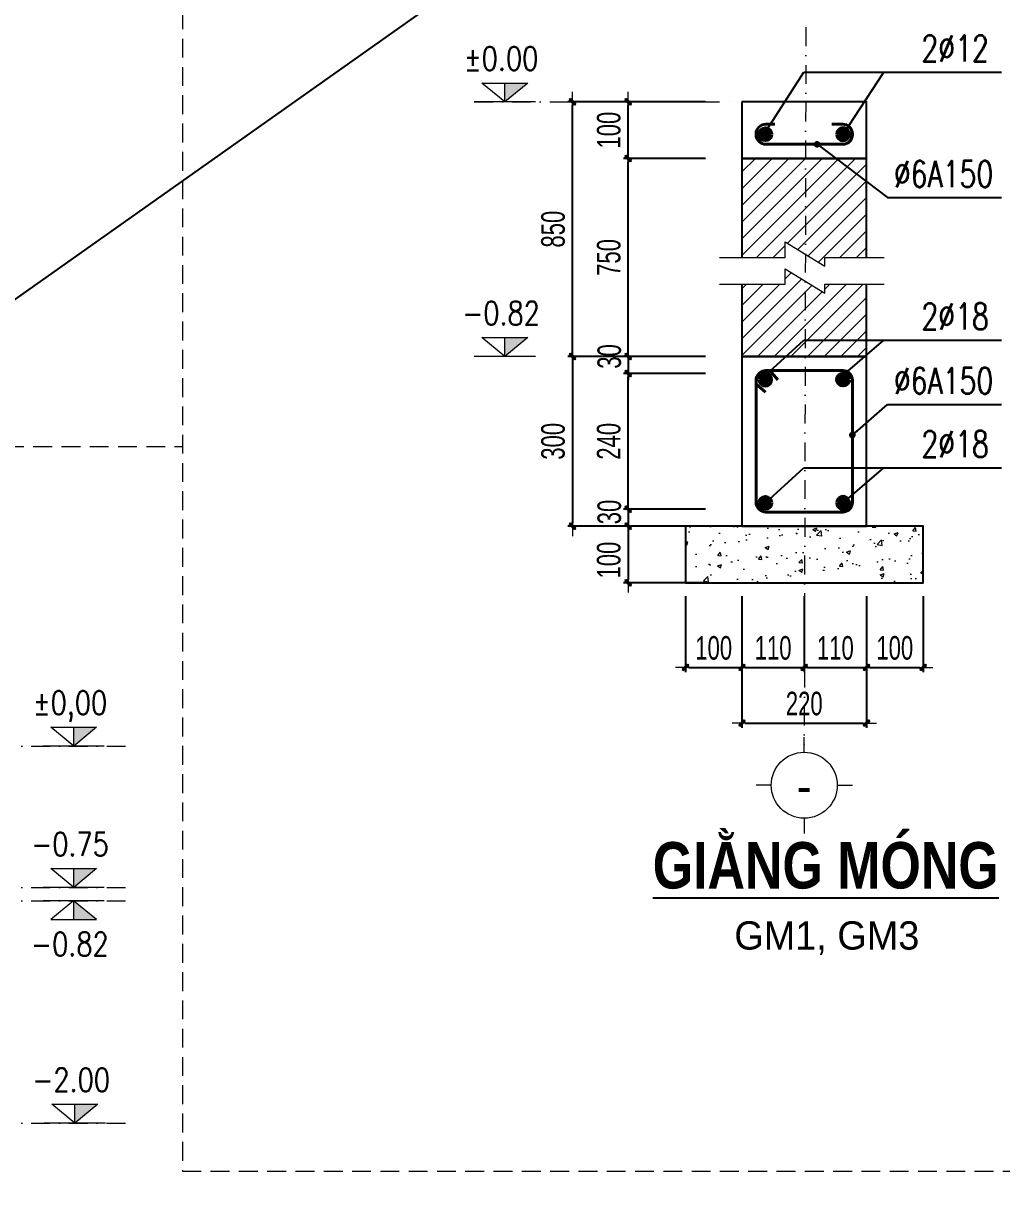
# Model space of a CAD drawing. Header units: millimetres. Extents: x -295047 to 304185, y -728047 to -308748.
# Drawn here: x -134106 to -128922, y -332895 to -326643 of the extents above; entities that cross this region are included whole.
import ezdxf
from ezdxf.enums import TextEntityAlignment as Align

# ---------------------------------------------------------------- set-up
doc = ezdxf.new("R2010")
doc.units = ezdxf.units.MM
doc.header["$MEASUREMENT"] = 0
doc.header["$PDMODE"] = 32
doc.linetypes.add('DASHDOT', pattern=[1, 0.5, -0.25, 0, -0.25])
doc.linetypes.add('HIDDEN', pattern=[0.375, 0.25, -0.125])
doc.layers.get('Defpoints').update_dxf_attribs({"color": 1})
doc.layers.add('KCS_Plotter', color=11, linetype='Continuous', plot=False)
for name, color, linetype, lineweight in [('LC Dim', 8, 'Continuous', 18), ('LC Hatch', 252, 'Continuous', 9), ('LC ISO', 153, 'Continuous', 13), ('LC MANH DUT', 35, 'HIDDEN', 5), ('LC Net dam2', 6, 'Continuous', 40), ('LC Net dam3', 1, 'Continuous', 60), ('LC Net manh', 219, 'Continuous', 5), ('LC Net thay', 7, 'Continuous', 25), ('LC Net truc', 79, 'DASHDOT', 13), ('LC Text1', 3, 'Continuous', 20), ('LC Text2', 7, 'Continuous', 25)]:
    doc.layers.add(name, color=color, linetype=linetype, lineweight=lineweight)
doc.styles.add('HOATBIF', font='hoatbif.shx', dxfattribs={"width": 0.7})
doc.styles.add('LC 1', font='VHAVANB.TTF')
doc.styles.add('LC 3', font='vnsimli.shx', dxfattribs={"width": 0.75})
doc.styles.add('LC3', font='VHARIALB.TTF', dxfattribs={"width": 0.8})
doc.styles.add('T1', font='Vnsimli.shx', dxfattribs={"width": 0.8})
doc.dimstyles.new('1-100(1-50)', dxfattribs={"dimscale": 50, "dimtxt": 2.5, "dimasz": 0.35, "dimexe": 0.5, "dimexo": 0, "dimgap": 0.8, "dimtad": 1, "dimdec": 0, "dimzin": 0, "dimdsep": 46, "dimtxsty": 'HOATBIF', "dimblk1": 'DOT', "dimblk2": 'DOT', "dimsah": 1, "dimcen": -1, "dimdle": 1, "dimclrd": 256, "dimclre": 256, "dimclrt": 4, "dimadec": 3, "dimazin": 2, "dimtfac": 0.333333, "dimtdec": 0, "dimtix": 1, "dimtmove": 2, "dimatfit": 3, "dimldrblk": 'DOT', "dimfxl": 1, "dimtvp": 0.833333, "dimtolj": 1, "dimtzin": 0, "dimarcsym": 0})

# ---------------------------------------------------------------- blocks, each defined once
blk = doc.blocks.new('theptron1')
at = {"layer": 'LC Net dam3'}
for p, q in [((-0.5, 0), (0.5, 0)), ((-0.35, 0.35), (0.35, -0.35)), ((0.35, 0.35), (-0.35, -0.35)), ((0, 0.5), (0, -0.5))]:
    blk.add_line(p, q, dxfattribs=at)
blk.add_circle((0, 0), 0.5, dxfattribs=at)
blk = doc.blocks.new('DOT')
at = {"layer": 'LC Dim'}
blk.add_line((-3, 0), (3, 0), dxfattribs=at)
at = {"layer": 'LC Dim', "color": 4}
blk.add_line((-1, -1), (1, 1), dxfattribs=at)
blk.add_lwpolyline([(0.5, 1), (-1, -0.5), (-0.5, -1), (1, 0.5)], close=True, dxfattribs=at)
blk = doc.blocks.new('*D21')
at = {"layer": 'Defpoints', "color": 0, "ltscale": 2, "transparency": 16777216}
for p in [(-130297.6, -329680.5), (-129967.6, -329680.5), (-129967.6, -330057.2)]:
    blk.add_point(p, dxfattribs=at)
at = {"layer": 'LC Dim', "lineweight": -2, "ltscale": 2, "transparency": 16777216}
for p, q in [((-130297.6, -329680.5), (-130297.6, -330082.2)), ((-129967.6, -329680.5), (-129967.6, -330082.2)), ((-130280.1, -330057.2), (-129985.1, -330057.2))]:
    blk.add_line(p, q, dxfattribs=at)
at = {"layer": 'LC Dim', "lineweight": -2, "ltscale": 2, "transparency": 16777216, "xscale": 17.5, "yscale": 17.5, "zscale": 17.5, "rotation": 180}
blk.add_blockref('DOT', (-130297.6, -330057.2), dxfattribs=at)
at = {"layer": 'LC Dim', "lineweight": -2, "ltscale": 2, "transparency": 16777216, "xscale": 17.5, "yscale": 17.5, "zscale": 17.5}
blk.add_blockref('DOT', (-129967.6, -330057.2), dxfattribs=at)
at = {"layer": 'LC Dim', "color": 4, "ltscale": 2, "transparency": 16777216, "insert": (-130132.6, -329954.7), "char_height": 125, "attachment_point": 5, "style": 'HOATBIF'}
blk.add_mtext('\\A1;110', dxfattribs=at)
blk = doc.blocks.new('_Dot')
at = {"color": 0, "linetype": 'ByBlock', "lineweight": -2}
blk.add_line((-0.5, 0), (-1, 0), dxfattribs=at)
at = {"color": 0, "linetype": 'ByBlock', "const_width": 0.5}
blk.add_lwpolyline([(-0.25, 0, 1), (0.25, 0, 1)], format="xyb", close=True, dxfattribs=at)
blk = doc.blocks.new('*D22')
at = {"layer": 'Defpoints', "color": 0, "ltscale": 2, "transparency": 16777216}
for p in [(-129967.6, -329680.5), (-129637.6, -329680.5), (-129637.6, -330057.2)]:
    blk.add_point(p, dxfattribs=at)
at = {"layer": 'LC Dim', "lineweight": -2, "ltscale": 2, "transparency": 16777216}
for p, q in [((-129967.6, -329680.5), (-129967.6, -330082.2)), ((-129637.6, -329680.5), (-129637.6, -330082.2)), ((-129950.1, -330057.2), (-129655.1, -330057.2))]:
    blk.add_line(p, q, dxfattribs=at)
at = {"layer": 'LC Dim', "lineweight": -2, "ltscale": 2, "transparency": 16777216, "xscale": 17.5, "yscale": 17.5, "zscale": 17.5, "rotation": 180}
blk.add_blockref('DOT', (-129967.6, -330057.2), dxfattribs=at)
at = {"layer": 'LC Dim', "lineweight": -2, "ltscale": 2, "transparency": 16777216, "xscale": 17.5, "yscale": 17.5, "zscale": 17.5}
blk.add_blockref('DOT', (-129637.6, -330057.2), dxfattribs=at)
at = {"layer": 'LC Dim', "color": 4, "ltscale": 2, "transparency": 16777216, "insert": (-129802.6, -329954.7), "char_height": 125, "attachment_point": 5, "style": 'HOATBIF'}
blk.add_mtext('\\A1;110', dxfattribs=at)
blk = doc.blocks.new('*D23')
at = {"layer": 'Defpoints', "color": 0, "ltscale": 2, "transparency": 16777216}
for p in [(-130297.6, -329680.5), (-129637.6, -329680.5), (-129637.6, -330352.4)]:
    blk.add_point(p, dxfattribs=at)
at = {"layer": 'LC Dim', "lineweight": -2, "ltscale": 2, "transparency": 16777216}
for p, q in [((-130297.6, -329680.5), (-130297.6, -330377.4)), ((-129637.6, -329680.5), (-129637.6, -330377.4)), ((-130280.1, -330352.4), (-129655.1, -330352.4))]:
    blk.add_line(p, q, dxfattribs=at)
at = {"layer": 'LC Dim', "lineweight": -2, "ltscale": 2, "transparency": 16777216, "xscale": 17.5, "yscale": 17.5, "zscale": 17.5, "rotation": 180}
blk.add_blockref('DOT', (-130297.6, -330352.4), dxfattribs=at)
at = {"layer": 'LC Dim', "lineweight": -2, "ltscale": 2, "transparency": 16777216, "xscale": 17.5, "yscale": 17.5, "zscale": 17.5}
blk.add_blockref('DOT', (-129637.6, -330352.4), dxfattribs=at)
at = {"layer": 'LC Dim', "color": 4, "ltscale": 2, "transparency": 16777216, "insert": (-129967.6, -330249.9), "char_height": 125, "attachment_point": 5, "style": 'HOATBIF'}
blk.add_mtext('\\A1;220', dxfattribs=at)
blk = doc.blocks.new('*D24')
at = {"layer": 'Defpoints', "color": 0, "ltscale": 2, "transparency": 16777216}
for p in [(-130491.6, -328408.4), (-130901, -328498.4), (-130491.6, -328498.4)]:
    blk.add_point(p, dxfattribs=at)
at = {"layer": 'LC Dim', "lineweight": -2, "ltscale": 2, "transparency": 16777216}
for p, q in [((-130901, -328390.9), (-130901, -328373.4)), ((-130491.6, -328408.4), (-130926, -328408.4)), ((-130901, -328408.4), (-130901, -328498.4)), ((-130491.6, -328498.4), (-130926, -328498.4)), ((-130901, -328515.9), (-130901, -328533.4))]:
    blk.add_line(p, q, dxfattribs=at)
at = {"layer": 'LC Dim', "lineweight": -2, "ltscale": 2, "transparency": 16777216, "xscale": 17.5, "yscale": 17.5, "zscale": 17.5}
for p, rotation in [((-130901, -328408.4), 270), ((-130901, -328498.4), 90)]:
    blk.add_blockref('DOT', p, dxfattribs=dict(at, rotation=rotation))
at = {"layer": 'LC Dim', "color": 4, "ltscale": 2, "transparency": 16777216, "insert": (-131000.5, -328408.4), "char_height": 125, "attachment_point": 5, "rotation": 90, "style": 'HOATBIF'}
blk.add_mtext('\\A1;30', dxfattribs=at)
blk = doc.blocks.new('*D25')
at = {"layer": 'Defpoints', "color": 0, "ltscale": 2, "transparency": 16777216}
for p in [(-130491.6, -329308.4), (-130901, -329608.4), (-130491.6, -329608.4)]:
    blk.add_point(p, dxfattribs=at)
at = {"layer": 'LC Dim', "lineweight": -2, "ltscale": 2, "transparency": 16777216}
for p, q in [((-130491.6, -329308.4), (-130926, -329308.4)), ((-130901, -329325.9), (-130901, -329590.9)), ((-130491.6, -329608.4), (-130926, -329608.4))]:
    blk.add_line(p, q, dxfattribs=at)
at = {"layer": 'LC Dim', "lineweight": -2, "ltscale": 2, "transparency": 16777216, "xscale": 17.5, "yscale": 17.5, "zscale": 17.5}
for p, rotation in [((-130901, -329308.4), 90), ((-130901, -329608.4), 270)]:
    blk.add_blockref('DOT', p, dxfattribs=dict(at, rotation=rotation))
at = {"layer": 'LC Dim', "color": 4, "ltscale": 2, "transparency": 16777216, "insert": (-131003.5, -329488.4), "char_height": 125, "attachment_point": 5, "rotation": 90, "style": 'HOATBIF'}
blk.add_mtext('\\A1;100', dxfattribs=at)
blk = doc.blocks.new('*D26')
at = {"layer": 'Defpoints', "color": 0, "ltscale": 2, "transparency": 16777216}
for p in [(-130491.6, -328408.4), (-131196.2, -329308.4), (-130491.6, -329308.4)]:
    blk.add_point(p, dxfattribs=at)
at = {"layer": 'LC Dim', "lineweight": -2, "ltscale": 2, "transparency": 16777216}
for p, q in [((-130491.6, -328408.4), (-131221.2, -328408.4)), ((-131196.2, -328425.9), (-131196.2, -329290.9)), ((-130491.6, -329308.4), (-131221.2, -329308.4))]:
    blk.add_line(p, q, dxfattribs=at)
at = {"layer": 'LC Dim', "lineweight": -2, "ltscale": 2, "transparency": 16777216, "xscale": 17.5, "yscale": 17.5, "zscale": 17.5}
for p, rotation in [((-131196.2, -328408.4), 90), ((-131196.2, -329308.4), 270)]:
    blk.add_blockref('DOT', p, dxfattribs=dict(at, rotation=rotation))
at = {"layer": 'LC Dim', "color": 4, "ltscale": 2, "transparency": 16777216, "insert": (-131298.7, -328858.4), "char_height": 125, "attachment_point": 5, "rotation": 90, "style": 'HOATBIF'}
blk.add_mtext('\\A1;300', dxfattribs=at)
blk = doc.blocks.new('TIEUDE1')
at = {"layer": 'LC Text2', "color": 7, "style": 'LC 1'}
blk.add_attdef('TIªU§Ò', text='', height=5, dxfattribs=at).set_placement((0, 0), align=Align.BOTTOM_CENTER)
blk.add_attdef('TL', text='', height=3, dxfattribs=at).set_placement((0, -2), align=Align.TOP_CENTER)
blk = doc.blocks.new('*D27')
at = {"layer": 'Defpoints', "color": 0, "ltscale": 2, "transparency": 16777216}
for p in [(-130901, -328498.4), (-130491.6, -328498.4), (-130491.6, -329218.4)]:
    blk.add_point(p, dxfattribs=at)
at = {"layer": 'LC Dim', "lineweight": -2, "ltscale": 2, "transparency": 16777216}
for p, q in [((-130491.6, -328498.4), (-130926, -328498.4)), ((-130901, -329200.9), (-130901, -328515.9)), ((-130491.6, -329218.4), (-130926, -329218.4))]:
    blk.add_line(p, q, dxfattribs=at)
at = {"layer": 'LC Dim', "lineweight": -2, "ltscale": 2, "transparency": 16777216, "xscale": 17.5, "yscale": 17.5, "zscale": 17.5}
for p, rotation in [((-130901, -328498.4), 90), ((-130901, -329218.4), 270)]:
    blk.add_blockref('DOT', p, dxfattribs=dict(at, rotation=rotation))
at = {"layer": 'LC Dim', "color": 4, "ltscale": 2, "transparency": 16777216, "insert": (-131003.5, -328858.4), "char_height": 125, "attachment_point": 5, "rotation": 90, "style": 'HOATBIF'}
blk.add_mtext('\\A1;240', dxfattribs=at)
blk = doc.blocks.new('TTRUC')
at = {"layer": 'LC ISO'}
for p, q in [((0, 6.95), (0, 10.13)), ((-6.95, 0), (-10.13, 0)), ((6.95, 0), (10.13, 0)), ((0, -6.95), (0, -10.13))]:
    blk.add_line(p, q, dxfattribs=at)
at = {"layer": 'LC Net manh'}
blk.add_circle((0, 0), 6.95, dxfattribs=at)
blk = doc.blocks.new('*D28')
at = {"layer": 'Defpoints', "color": 0, "ltscale": 2, "transparency": 16777216}
for p in [(-129637.6, -329680.5), (-129337.6, -329680.5), (-129337.6, -330057.2)]:
    blk.add_point(p, dxfattribs=at)
at = {"layer": 'LC Dim', "lineweight": -2, "ltscale": 2, "transparency": 16777216}
for p, q in [((-129637.6, -329680.5), (-129637.6, -330082.2)), ((-129337.6, -329680.5), (-129337.6, -330082.2)), ((-129620.1, -330057.2), (-129355.1, -330057.2))]:
    blk.add_line(p, q, dxfattribs=at)
at = {"layer": 'LC Dim', "lineweight": -2, "ltscale": 2, "transparency": 16777216, "xscale": 17.5, "yscale": 17.5, "zscale": 17.5, "rotation": 180}
blk.add_blockref('DOT', (-129637.6, -330057.2), dxfattribs=at)
at = {"layer": 'LC Dim', "lineweight": -2, "ltscale": 2, "transparency": 16777216, "xscale": 17.5, "yscale": 17.5, "zscale": 17.5}
blk.add_blockref('DOT', (-129337.6, -330057.2), dxfattribs=at)
at = {"layer": 'LC Dim', "color": 4, "ltscale": 2, "transparency": 16777216, "insert": (-129487.6, -329954.7), "char_height": 125, "attachment_point": 5, "style": 'HOATBIF'}
blk.add_mtext('\\A1;100', dxfattribs=at)
blk = doc.blocks.new('*D29')
at = {"layer": 'Defpoints', "color": 0, "ltscale": 2, "transparency": 16777216}
for p in [(-130597.6, -329680.5), (-130297.6, -329680.5), (-130297.6, -330057.2)]:
    blk.add_point(p, dxfattribs=at)
at = {"layer": 'LC Dim', "lineweight": -2, "ltscale": 2, "transparency": 16777216}
for p, q in [((-130597.6, -329680.5), (-130597.6, -330082.2)), ((-130297.6, -329680.5), (-130297.6, -330082.2)), ((-130580.1, -330057.2), (-130315.1, -330057.2))]:
    blk.add_line(p, q, dxfattribs=at)
at = {"layer": 'LC Dim', "lineweight": -2, "ltscale": 2, "transparency": 16777216, "xscale": 17.5, "yscale": 17.5, "zscale": 17.5, "rotation": 180}
blk.add_blockref('DOT', (-130597.6, -330057.2), dxfattribs=at)
at = {"layer": 'LC Dim', "lineweight": -2, "ltscale": 2, "transparency": 16777216, "xscale": 17.5, "yscale": 17.5, "zscale": 17.5}
blk.add_blockref('DOT', (-130297.6, -330057.2), dxfattribs=at)
at = {"layer": 'LC Dim', "color": 4, "ltscale": 2, "transparency": 16777216, "insert": (-130447.6, -329954.7), "char_height": 125, "attachment_point": 5, "style": 'HOATBIF'}
blk.add_mtext('\\A1;100', dxfattribs=at)
blk = doc.blocks.new('Caodo1')
at = {"layer": 'LC Text1'}
blk.add_hatch(color=256, dxfattribs=at).paths.add_polyline_path([(0, 200), (0, 0), (243, 200)])
for p, q in [((0, 0), (0, 200)), ((324, 0), (-324, 0))]:
    blk.add_line(p, q, dxfattribs=at)
blk.add_lwpolyline([(-243, 200), (243, 200), (0, 0), (0, 0)], close=True, dxfattribs=at)
at = {"layer": 'LC Text1', "style": 'T1', "width": 0.8}
blk.add_attdef('%%P0,00', text='', height=250, dxfattribs=at).set_placement((-39, 460), align=Align.MIDDLE_CENTER)
blk = doc.blocks.new('*D30')
at = {"layer": 'Defpoints', "color": 0, "ltscale": 2, "transparency": 16777216}
for p in [(-130901, -327358.4), (-130491.6, -327358.4), (-130491.6, -328408.4)]:
    blk.add_point(p, dxfattribs=at)
at = {"layer": 'LC Dim', "lineweight": -2, "ltscale": 2, "transparency": 16777216}
for p, q in [((-130491.6, -327358.4), (-130926, -327358.4)), ((-130901, -328390.9), (-130901, -327375.9)), ((-130491.6, -328408.4), (-130926, -328408.4))]:
    blk.add_line(p, q, dxfattribs=at)
at = {"layer": 'LC Dim', "lineweight": -2, "ltscale": 2, "transparency": 16777216, "xscale": 17.5, "yscale": 17.5, "zscale": 17.5}
for p, rotation in [((-130901, -327358.4), 90), ((-130901, -328408.4), 270)]:
    blk.add_blockref('DOT', p, dxfattribs=dict(at, rotation=rotation))
at = {"layer": 'LC Dim', "color": 4, "ltscale": 2, "transparency": 16777216, "insert": (-131003.5, -327883.4), "char_height": 125, "attachment_point": 5, "rotation": 90, "style": 'HOATBIF'}
blk.add_mtext('\\A1;750', dxfattribs=at)
blk = doc.blocks.new('*D31')
at = {"layer": 'Defpoints', "color": 0, "ltscale": 2, "transparency": 16777216}
for p in [(-130901, -327058.4), (-130491.6, -327058.4), (-130491.6, -327358.4)]:
    blk.add_point(p, dxfattribs=at)
at = {"layer": 'LC Dim', "lineweight": -2, "ltscale": 2, "transparency": 16777216}
for p, q in [((-130491.6, -327058.4), (-130926, -327058.4)), ((-130901, -327340.9), (-130901, -327075.9)), ((-130491.6, -327358.4), (-130926, -327358.4))]:
    blk.add_line(p, q, dxfattribs=at)
at = {"layer": 'LC Dim', "lineweight": -2, "ltscale": 2, "transparency": 16777216, "xscale": 17.5, "yscale": 17.5, "zscale": 17.5}
for p, rotation in [((-130901, -327058.4), 90), ((-130901, -327358.4), 270)]:
    blk.add_blockref('DOT', p, dxfattribs=dict(at, rotation=rotation))
at = {"layer": 'LC Dim', "color": 4, "ltscale": 2, "transparency": 16777216, "insert": (-131003.5, -327208.4), "char_height": 125, "attachment_point": 5, "rotation": 90, "style": 'HOATBIF'}
blk.add_mtext('\\A1;100', dxfattribs=at)
blk = doc.blocks.new('*D32')
at = {"layer": 'Defpoints', "color": 0, "ltscale": 2, "transparency": 16777216}
for p in [(-131196.2, -327058.4), (-130491.6, -327058.4), (-130491.6, -328408.4)]:
    blk.add_point(p, dxfattribs=at)
at = {"layer": 'LC Dim', "lineweight": -2, "ltscale": 2, "transparency": 16777216}
for p, q in [((-130491.6, -327058.4), (-131221.2, -327058.4)), ((-131196.2, -328390.9), (-131196.2, -327075.9)), ((-130491.6, -328408.4), (-131221.2, -328408.4))]:
    blk.add_line(p, q, dxfattribs=at)
at = {"layer": 'LC Dim', "lineweight": -2, "ltscale": 2, "transparency": 16777216, "xscale": 17.5, "yscale": 17.5, "zscale": 17.5}
for p, rotation in [((-131196.2, -327058.4), 90), ((-131196.2, -328408.4), 270)]:
    blk.add_blockref('DOT', p, dxfattribs=dict(at, rotation=rotation))
at = {"layer": 'LC Dim', "color": 4, "ltscale": 2, "transparency": 16777216, "insert": (-131298.7, -327733.4), "char_height": 125, "attachment_point": 5, "rotation": 90, "style": 'HOATBIF'}
blk.add_mtext('\\A1;850', dxfattribs=at)
blk = doc.blocks.new('*D34')
at = {"layer": 'Defpoints', "color": 0, "ltscale": 2, "transparency": 16777216}
for p in [(-130491.6, -329218.4), (-130901, -329308.4), (-130491.6, -329308.4)]:
    blk.add_point(p, dxfattribs=at)
at = {"layer": 'LC Dim', "lineweight": -2, "ltscale": 2, "transparency": 16777216}
for p, q in [((-130901, -329200.9), (-130901, -329183.4)), ((-130491.6, -329218.4), (-130926, -329218.4)), ((-130901, -329218.4), (-130901, -329308.4)), ((-130491.6, -329308.4), (-130926, -329308.4)), ((-130901, -329325.9), (-130901, -329343.4))]:
    blk.add_line(p, q, dxfattribs=at)
at = {"layer": 'LC Dim', "lineweight": -2, "ltscale": 2, "transparency": 16777216, "xscale": 17.5, "yscale": 17.5, "zscale": 17.5}
for p, rotation in [((-130901, -329218.4), 270), ((-130901, -329308.4), 90)]:
    blk.add_blockref('DOT', p, dxfattribs=dict(at, rotation=rotation))
at = {"layer": 'LC Dim', "color": 4, "ltscale": 2, "transparency": 16777216, "insert": (-131000.5, -329233.4), "char_height": 125, "attachment_point": 5, "rotation": 90, "style": 'HOATBIF'}
blk.add_mtext('\\A1;30', dxfattribs=at)

msp = doc.modelspace()

# ---------------------------------------------------------------- hatches: boundary and pattern name
at = {"layer": 'LC Hatch', "ltscale": 2}
h = msp.add_hatch(dxfattribs=at)
h.set_pattern_fill('ANSI31', color=256, scale=500)
h.set_pattern_definition([(45, (-606979.185, -681075.3), (-44.194174, 44.194174), [])])
h.paths.add_polyline_path([(-130069.1, -328025.9), (-130297.6, -328025.9), (-130297.6, -328408.4), (-129637.6, -328408.4), (-129637.6, -328025.9), (-129858.2, -328025.9), (-129858.2, -328072.2), (-130069.1, -327943.4)])
h.paths.add_polyline_path([(-130297.6, -327883.4), (-130069.1, -327883.4), (-130069.1, -327801), (-129858.2, -327929.8), (-129858.2, -327883.4), (-129637.6, -327883.4), (-129637.6, -327358.4), (-130297.6, -327358.4)])
h = msp.add_hatch(dxfattribs=at)
h.set_pattern_fill('AR-CONC', color=256, scale=30, style=0)
h.set_pattern_definition([(50, (-596388.17, -684108.3), (215.178055, -18.82564), [22.5, -247.5]), (355, (-596388.17, -684108.3), (-41.6254, 225.65764), [18, -198]), (100.4514, (-596370.24, -684109.86), (173.552815, 206.83186), [19.12206, -210.34263]), (46.1842, (-596388.17, -684048.3), (320.17231, -49.6557), [33.75, -371.25]), (96.6356, (-596361.5, -684052.43), (280.39881, 292.23536), [28.68309, -315.5139]), (351.1842, (-596388.17, -684048.3), (280.39858, 292.23558), [27, -297]), (21, (-596358.17, -684063.3), (179.072116, -120.785667), [22.5, -247.5]), (326, (-596358.17, -684063.3), (72.9946, 217.54501), [18, -198]), (71.4514, (-596343.25, -684073.36), (252.06679, 96.75915), [19.12206, -210.34263]), (37.5, (-596388.17, -684108.295), (3.647957, 99.868156), [0, -195.6, 0, -201, 0, -198.75]), (7.5, (-596388.17, -684108.3), (78.920861, 118.323514), [0, -114.6, 0, -191.1, 0, -75.75]), (327.5, (-596455.07, -684108.295), (160.146731, -6.766462), [0, -75, 0, -234, 0, -310.5]), (317.5, (-596485.07, -684108.3), (174.95585, 30.031495), [0, -97.5, 0, -155.4, 0, -220.5])])
h.paths.add_polyline_path([(-130597.6, -329308.4), (-130597.6, -329608.4), (-129337.6, -329608.4), (-129337.6, -329308.4)])

# ---------------------------------------------------------------- linework, layer by layer
at = {"layer": 'KCS_Plotter', "ltscale": 2}
msp.add_line((-146055, -336523.5), (-125055, -321673.5), dxfattribs=at)
at = {"layer": 'LC MANH DUT', "ltscale": 400}
for p, q in [((-133264.3, -321773.5), (-133264.3, -332729.2)), ((-145455, -328885.2), (-133264.3, -328885.2)), ((-133264.3, -332729.2), (-127155, -332729.2))]:
    msp.add_line(p, q, dxfattribs=at)
at = {"layer": 'LC Net dam2'}
for p, q in [((-130149.9, -328483.4), (-130106.9, -328531.7)), ((-130222.6, -328554.7), (-130173.6, -328598.4))]:
    msp.add_line(p, q, dxfattribs=at)
msp.add_lwpolyline([(-130123.4, -327177), (-130171.6, -327177, 0.414214), (-130222.6, -327228), (-130222.6, -327232.4, 0.414214), (-130171.6, -327283.4), (-129763.7, -327283.4, 0.414214), (-129712.6, -327232.4), (-129712.6, -327228, 0.414214), (-129763.7, -327177), (-129822, -327177)], format="xyb", dxfattribs=at)
msp.add_lwpolyline([(-130222.6, -328534.4), (-130222.6, -329182.4, 0.414214), (-130171.6, -329233.4), (-129763.7, -329233.4, 0.414214), (-129712.6, -329182.4), (-129712.6, -328534.4, 0.414214), (-129763.7, -328483.4), (-130171.6, -328483.4, 0.414214)], format="xyb", close=True, dxfattribs=at)
at = {"layer": 'LC Net manh', "ltscale": 2}
for points in [[(-130417, -327883.4), (-130069.1, -327883.4), (-130069.1, -327801), (-129858.2, -327929.8), (-129858.2, -327883.4), (-129543.6, -327883.4)], [(-130417, -328025.9), (-130069.1, -328025.9), (-130069.1, -327943.4), (-129858.2, -328072.2), (-129858.2, -328025.9), (-129543.6, -328025.9)]]:
    msp.add_lwpolyline(points, dxfattribs=at)
at = {"layer": 'LC Net thay', "linetype": 'Continuous', "ltscale": 1000}
for points in [[(-130297.6, -327058.4), (-130297.6, -327358.4), (-129637.6, -327358.4), (-129637.6, -327058.4)], [(-130297.6, -328408.4), (-130297.6, -329308.4), (-129637.6, -329308.4), (-129637.6, -328408.4)], [(-130597.6, -329308.4), (-130597.6, -329608.4), (-129337.6, -329608.4), (-129337.6, -329308.4)]]:
    msp.add_lwpolyline(points, close=True, dxfattribs=at)
for points in [[(-129637.6, -327883.4), (-129637.6, -327358.4), (-130297.6, -327358.4), (-130297.6, -327883.4)], [(-130297.6, -328025.9), (-130297.6, -328408.4), (-129637.6, -328408.4), (-129637.6, -328025.9)]]:
    msp.add_lwpolyline(points, dxfattribs=at)
at = {"layer": 'LC Net truc', "ltscale": 200}
for p, q in [((-129959, -326662.9), (-129967.6, -330467.1)), ((-131716.8, -327058.4), (-130340.1, -327058.4)), ((-135266, -330474.5), (-133531.3, -330475)), ((-135266.2, -331224.5), (-133531.5, -331225)), ((-135266.2, -331294.5), (-133531.5, -331295)), ((-135266.5, -332474.5), (-133531.3, -332475))]:
    msp.add_line(p, q, dxfattribs=at)

# ---------------------------------------------------------------- block references
at = {"layer": 'LC Dim', "yscale": 60.00000000069849}
for p, xscale, zscale, rotation in [((-130173.8, -327230), 60.00000000069849, 60.00000000069849, 180.0000000004822), ((-129761.5, -327230), -60.00000000069849, 60.00000000064909, 180), ((-130173.8, -329185.3), 60.00000000069849, 60.00000000069849, 180.0000000004822), ((-129761.5, -329185.3), -60.00000000069849, 60.00000000064909, 180)]:
    msp.add_blockref('theptron1', p, dxfattribs=dict(at, xscale=xscale, zscale=zscale, rotation=rotation))
for p, xscale, zscale in [((-130173.8, -328531.5), -60.00000000069849, 60.00000000064909), ((-129761.5, -328531.5), 60.00000000069849, 60.00000000069849)]:
    msp.add_blockref('theptron1', p, dxfattribs=dict(at, xscale=xscale, zscale=zscale))
at = {"layer": 'LC ISO', "xscale": 25.19610424696835, "yscale": 25.19610424696835, "zscale": 25.19610424696835}
msp.add_blockref('TTRUC', (-129967.6, -330682.3), dxfattribs=at)
at = {"layer": 'LC Text1'}
ref = msp.add_blockref('Caodo1', (-131555, -327058.4), dxfattribs=dict(at, xscale=0.5, yscale=0.5, zscale=0.5))
ref.add_attrib('%%P0,00', '%%P0.00', dxfattribs={"layer": 'LC Text2', "height": 125, "style": 'T1', "width": 0.8}).set_placement((-131574.6, -326828.7), align=Align.MIDDLE_CENTER)
ref = msp.add_blockref('Caodo1', (-131555, -328408.4), dxfattribs=dict(at, xscale=0.5, yscale=0.5, zscale=0.5))
ref.add_attrib('%%P0,00', '-0.82', dxfattribs={"layer": 'LC Text2', "height": 125, "style": 'T1', "width": 0.8}).set_placement((-131574.6, -328178.7), align=Align.MIDDLE_CENTER)
ref = msp.add_blockref('Caodo1', (-133840, -330474.5), dxfattribs=dict(at, xscale=0.5, yscale=0.5, zscale=0.5))
ref.add_attrib('%%P0,00', '%%p0,00', dxfattribs={"layer": 'LC Text2', "height": 125, "style": 'T1', "width": 0.8}).set_placement((-133859.6, -330244.7), align=Align.MIDDLE_CENTER)
ref = msp.add_blockref('Caodo1', (-133840, -331224.5), dxfattribs=dict(at, xscale=0.5, yscale=0.5, zscale=0.5))
ref.add_attrib('%%P0,00', '-0.75', dxfattribs={"layer": 'LC Text2', "height": 125, "style": 'T1', "width": 0.8}).set_placement((-133859.6, -330994.7), align=Align.MIDDLE_CENTER)
ref = msp.add_blockref('Caodo1', (-133840.8, -331294.9), dxfattribs=dict(at, xscale=-0.5, yscale=0.5, zscale=0.5, rotation=180))
ref.add_attrib('%%P0,00', '-0.82', dxfattribs={"layer": 'LC Text2', "height": 125, "style": 'T1', "width": 0.8}).set_placement((-133860.4, -331524.7), align=Align.MIDDLE_CENTER)
ref = msp.add_blockref('Caodo1', (-133833.9, -332474.4), dxfattribs=dict(at, xscale=0.5, yscale=0.5, zscale=0.5))
ref.add_attrib('%%P0,00', '-2.00', dxfattribs={"layer": 'LC Text2', "height": 125, "style": 'T1', "width": 0.8}).set_placement((-133853.4, -332244.7), align=Align.MIDDLE_CENTER)
at = {"layer": 'LC Text2'}
ref = msp.add_blockref('TIEUDE1', (-129847.9, -331303.9), dxfattribs=dict(at, xscale=-50.00000000009664, yscale=50.00000000009664, zscale=50.00000000009664))
ref.add_attrib('TIªU§Ò', '%%ugi»ng mãng', dxfattribs={"color": 7, "height": 246.221, "style": 'LC3', "width": 0.8}).set_placement((-129853.8, -331303.9), align=Align.BOTTOM_CENTER)
ref.add_attrib('TL', 'gm1, gm3', dxfattribs={"color": 7, "height": 150, "style": 'LC 1'}).set_placement((-129847.9, -331403.9), align=Align.TOP_CENTER)

# ---------------------------------------------------------------- texts
at = {"layer": 'LC Text1', "ltscale": 0.2, "style": 'LC 1', "width": 0.9}
msp.add_text('-', height=197.3, dxfattribs=at).set_placement((-129967.6, -330842.8), align=Align.BOTTOM_CENTER)
at = {"layer": 'LC Text2', "linetype": 'ByBlock', "style": 'LC 3', "width": 0.75}
for s, p in [('2%%C12', (-129346.3, -326844.1)), ('%%C6A150', (-129492.7, -327509.9)), ('2%%C18', (-129346.3, -328264.7)), ('%%C6A150', (-129492.7, -328606.9)), ('2%%C18', (-129346.3, -328941.8))]:
    msp.add_text(s, height=138.89, dxfattribs=at).set_placement(p)

# ---------------------------------------------------------------- dimensions: what is measured, and where the dimension line sits
at = {"layer": 'LC Dim', "ltscale": 2}
for base, p2, text, picture, middle in [((-131196.2, -327058.4), (-130491.6, -327058.4), '850', '*D32', (-131298.7, -327733.4)), ((-130901, -327358.4), (-130491.6, -327358.4), '750', '*D30', (-131003.5, -327883.4))]:
    dim = msp.add_linear_dim(base=base, p1=(-130491.6, -328408.4), p2=p2, angle=270, text=text, dimstyle='1-100(1-50)', override={"dimlfac": 0.333333}, dxfattribs=at)
    dim.commit()
    dim.dimension.update_dxf_attribs({"geometry": picture, "text_midpoint": middle})
for base, p1, p2, angle, picture, middle in [((-130901, -327058.4), (-130491.6, -327358.4), (-130491.6, -327058.4), 270, '*D31', (-131003.5, -327208.4)), ((-131196.2, -329308.4), (-130491.6, -328408.4), (-130491.6, -329308.4), 270, '*D26', (-131298.7, -328858.4)), ((-130901, -328498.4), (-130491.6, -329218.4), (-130491.6, -328498.4), 90, '*D27', (-131003.5, -328858.4))]:
    dim = msp.add_linear_dim(base=base, p1=p1, p2=p2, angle=angle, dimstyle='1-100(1-50)', override={"dimlfac": 0.333333}, dxfattribs=at)
    dim.commit()
    dim.dimension.update_dxf_attribs({"geometry": picture, "text_midpoint": middle})
for base, p1, p2, picture, middle in [((-130901, -328498.4), (-130491.6, -328408.4), (-130491.6, -328498.4), '*D24', (-131000.5, -328408.4)), ((-130901, -329308.4), (-130491.6, -329218.4), (-130491.6, -329308.4), '*D34', (-131000.5, -329233.4)), ((-130901, -329608.4), (-130491.6, -329308.4), (-130491.6, -329608.4), '*D25', (-131003.5, -329488.4))]:
    dim = msp.add_linear_dim(base=base, p1=p1, p2=p2, angle=270, dimstyle='1-100(1-50)', override={"dimlfac": 0.333333}, dxfattribs=at)
    dim.commit()
    dim.dimension.update_dxf_attribs({"geometry": picture, "text_midpoint": middle, "dimtype": 160})
for base, p1, p2, picture, middle in [((-130297.6, -330057.2), (-130597.6, -329680.5), (-130297.6, -329680.5), '*D29', (-130447.6, -329954.7)), ((-129967.6, -330057.2), (-130297.6, -329680.5), (-129967.6, -329680.5), '*D21', (-130132.6, -329954.7)), ((-129637.6, -330352.4), (-130297.6, -329680.5), (-129637.6, -329680.5), '*D23', (-129967.6, -330249.9)), ((-129637.6, -330057.2), (-129967.6, -329680.5), (-129637.6, -329680.5), '*D22', (-129802.6, -329954.7)), ((-129337.6, -330057.2), (-129637.6, -329680.5), (-129337.6, -329680.5), '*D28', (-129487.6, -329954.7))]:
    dim = msp.add_linear_dim(base=base, p1=p1, p2=p2, dimstyle='1-100(1-50)', override={"dimlfac": 0.333333}, dxfattribs=at)
    dim.commit()
    dim.dimension.update_dxf_attribs({"geometry": picture, "text_midpoint": middle})

# ---------------------------------------------------------------- leaders
for points in [[(-130195, -327251.2), (-129969.4, -326901.2), (-128922.3, -326901.2)], [(-129763.7, -327232.4), (-129545.7, -326901.2), (-128922.3, -326901.2)], [(-129899.5, -327283.4), (-129526.1, -327565.3), (-128922.3, -327565.3)], [(-130173.8, -328508.3), (-129969.4, -328321.8), (-128922.3, -328321.8)], [(-129761.5, -328508.3), (-129545.7, -328321.8), (-128922.3, -328321.8)], [(-129712.6, -328825.3), (-129526.1, -328662.4), (-128922.3, -328662.4)], [(-130173.8, -329185.3), (-129969.4, -328998.8), (-128922.3, -328998.8)], [(-129761.5, -329185.3), (-129545.7, -328998.8), (-128922.3, -328998.8)]]:
    msp.add_leader(points, dimstyle='1-100(1-50)', override={"dimasz": 0.7}, dxfattribs=at)

doc.saveas('drawing.dxf')
